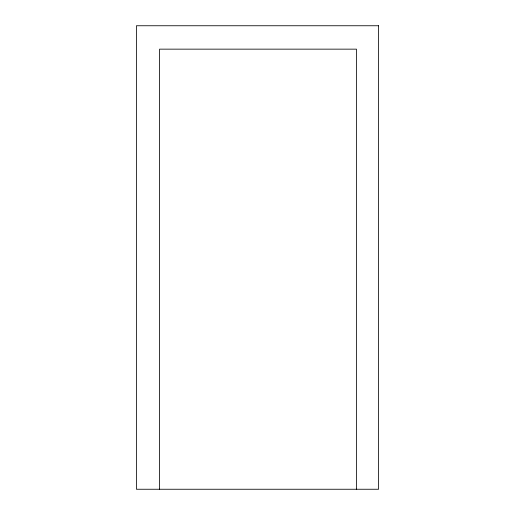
<?xml version="1.0" encoding="UTF-8"?>
<svg xmlns="http://www.w3.org/2000/svg" width="515" height="515" viewBox="0 0 515 515"><rect width="100%" height="100%" fill="white"/><g stroke="black" fill="none" stroke-linecap="round" stroke-linejoin="round"><path stroke-width="0.77" d="M356.477 489.25L356.477 49.15L159.586 49.15L159.586 489.25M378.577 25.75L136.423 25.75L136.423 489.25L378.577 489.25L378.577 25.75"/></g></svg>
